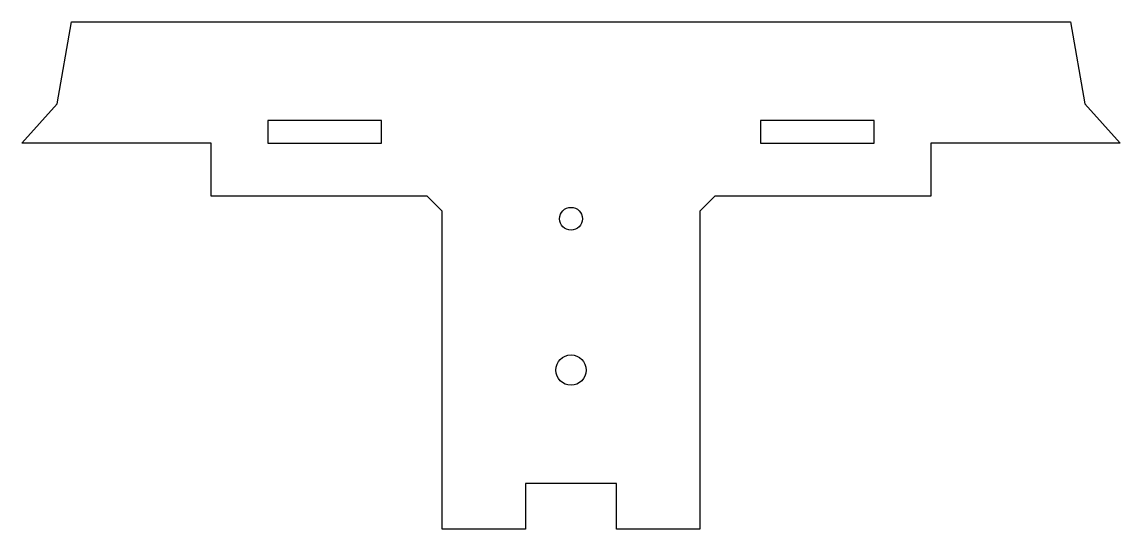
# Model space of a CAD drawing. Header units: millimetres. Extents: x -72 to 72, y 5 to 72.
import ezdxf

# ---------------------------------------------------------------- set-up
doc = ezdxf.new("R2010")
doc.units = ezdxf.units.MM
doc.layers.get('0').update_dxf_attribs({"linetype": 'CONTINUOUS'})

msp = doc.modelspace()

# ---------------------------------------------------------------- linework, layer by layer
for points in [[(-17, 5), (-17, 47), (-19, 49), (-47.5, 49), (-47.5, 56), (-72.47, 56), (-67.83, 61.19), (-65.93, 72), (65.93, 72), (67.83, 61.19), (72.47, 56), (47.5, 56), (47.5, 49), (19, 49), (17, 47), (17, 5), (6, 5), (6, 11), (-6, 11), (-6, 5)], [(-40, 56), (-25, 56), (-25, 59), (-40, 59)], [(40, 56), (40, 59), (25, 59), (25, 56)]]:
    msp.add_lwpolyline(points, close=True)
for centre, radius in [((0, 46), 1.5), ((0, 26), 2)]:
    msp.add_circle(centre, radius)

doc.saveas('drawing.dxf')
